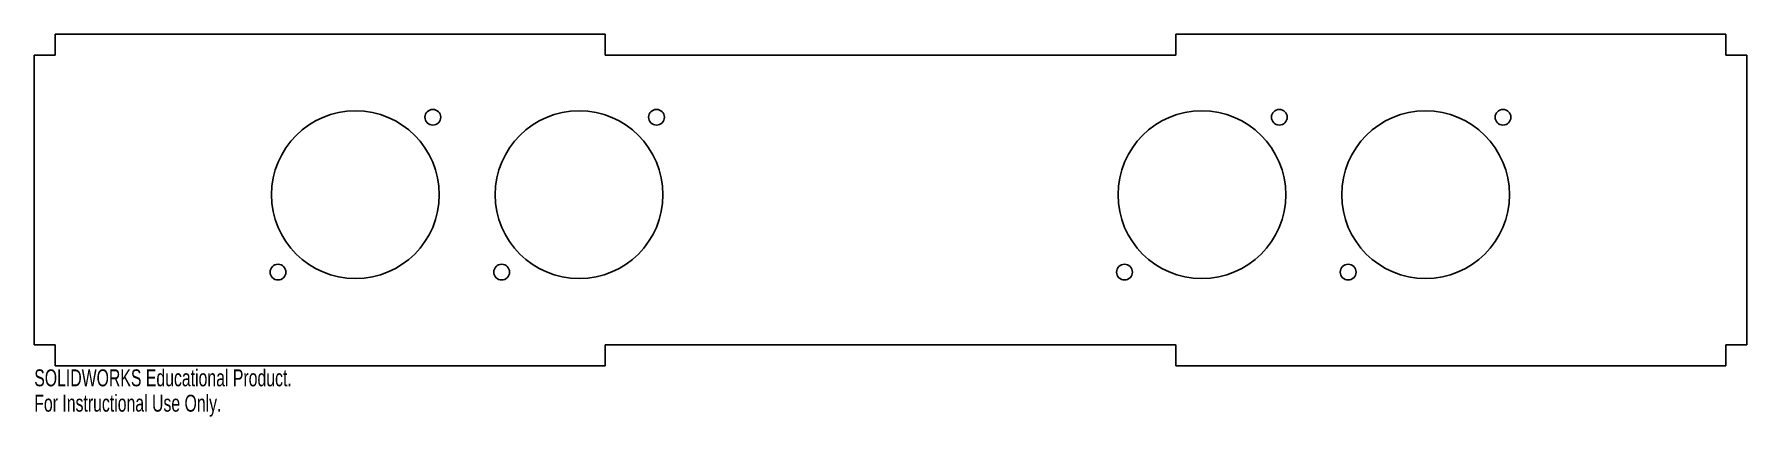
# Model space of a CAD drawing. Header units: millimetres. Extents: x 0 to 490, y -15 to 95.
import ezdxf

# ---------------------------------------------------------------- set-up
doc = ezdxf.new("R2010")
doc.units = ezdxf.units.MM
doc.styles.add('SLDTEXTSTYLE0', font='TXT', dxfattribs={"width": 0.7})

msp = doc.modelspace()

# ---------------------------------------------------------------- linework, layer by layer
at = {"color": 7, "linetype": 'Continuous', "lineweight": 25}
for p, q in [((163.33, 94.85), (6, 94.85)), ((6, 88.85), (6, 94.85)), ((163.33, 94.85), (163.33, 88.85)), ((484, 94.85), (326.67, 94.85)), ((326.67, 88.85), (326.67, 94.85)), ((484, 94.85), (484, 88.85)), ((0, 88.85), (6, 88.85)), ((0, 88.85), (0, 6)), ((163.33, 88.85), (326.67, 88.85)), ((484, 88.85), (490, 88.85)), ((490, 6), (490, 88.85)), ((6, 6), (0, 6)), ((6, 0), (6, 6)), ((163.33, 6), (163.33, 0)), ((326.67, 6), (163.33, 6)), ((326.67, 0), (326.67, 6)), ((484, 6), (484, 0)), ((490, 6), (484, 6)), ((6, 0), (163.33, 0)), ((326.67, 0), (484, 0))]:
    msp.add_line(p, q, dxfattribs=at)
for centre, radius in [((91.9, 48.96), 24), ((114.05, 71.11), 2.25), ((155.9, 48.96), 24), ((178.05, 71.11), 2.25), ((334.1, 48.96), 24), ((356.25, 71.11), 2.25), ((398.1, 48.96), 24), ((420.25, 71.11), 2.25), ((69.75, 26.81), 2.25), ((133.75, 26.81), 2.25), ((311.95, 26.81), 2.25), ((375.95, 26.81), 2.25)]:
    msp.add_circle(centre, radius, dxfattribs=at)

# ---------------------------------------------------------------- texts
at = {"color": 7, "linetype": 'Continuous', "char_height": 4.8336, "attachment_point": 1, "style": 'SLDTEXTSTYLE0'}
for s, insert in [('SOLIDWORKS Educational Product.', (0, -1.02)), ('For Instructional Use Only.', (0, -8.27))]:
    msp.add_mtext(s, dxfattribs=dict(at, insert=insert))

doc.saveas('drawing.dxf')
